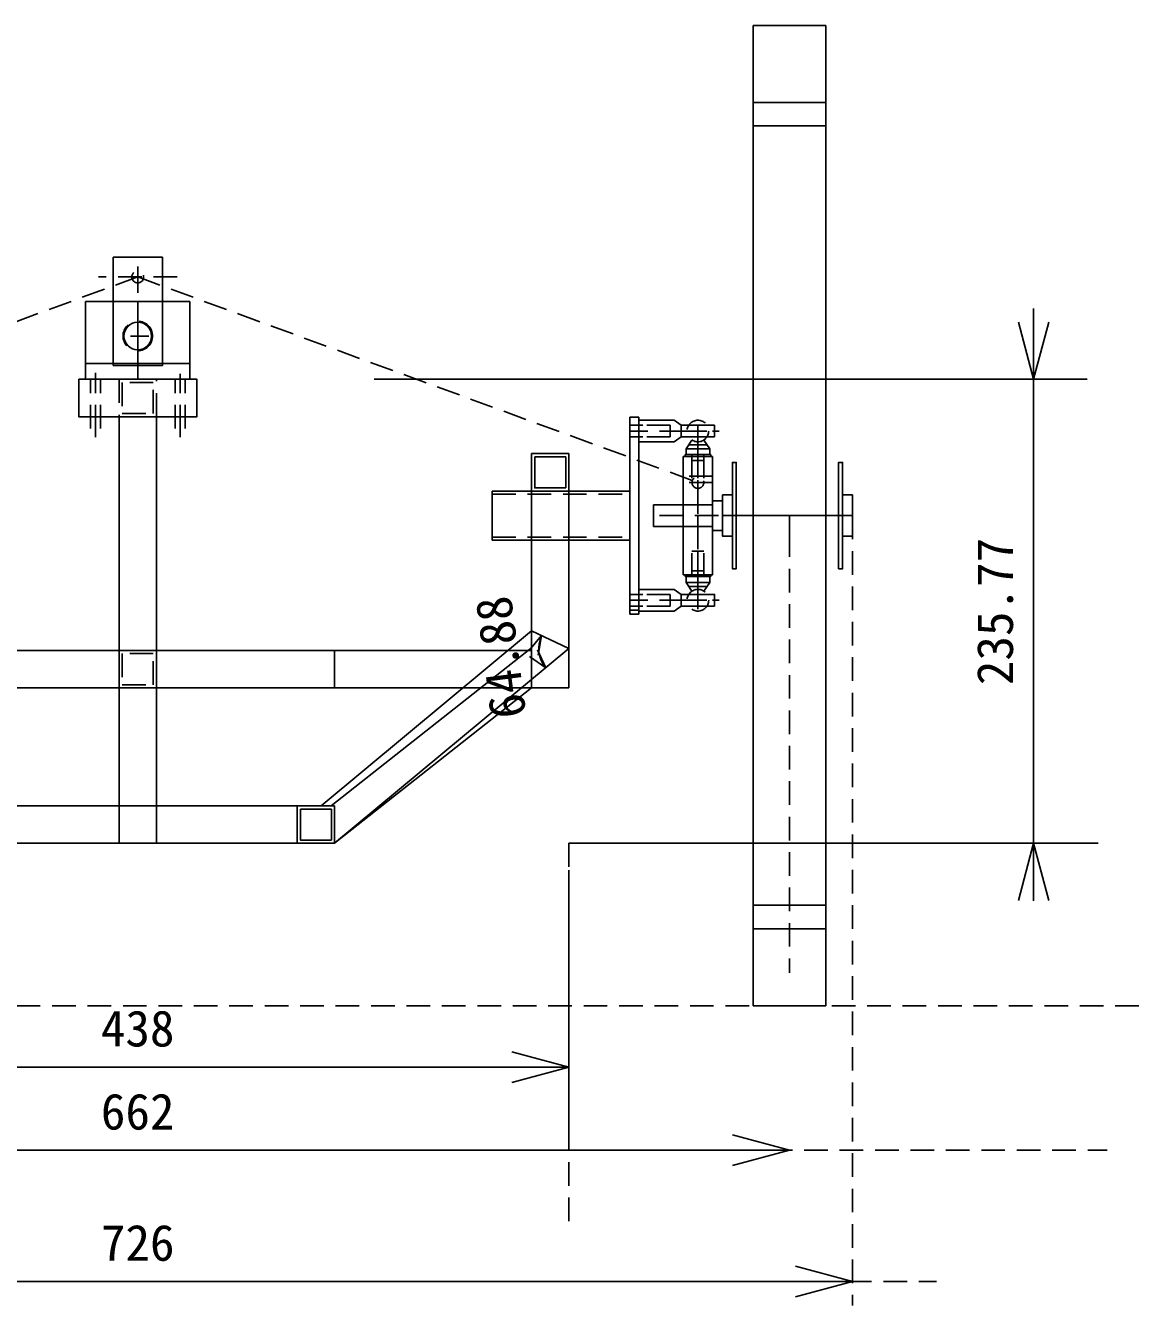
# Model space of a CAD drawing. Units: millimetres, scale not verified. Extents: x -3927 to 20054, y -11123 to 3558.
# Drawn here: x -1338 to -777, y 627 to 1277 of the extents above; entities that cross this region are included whole.
import ezdxf
from ezdxf.enums import TextEntityAlignment as Align

# ---------------------------------------------------------------- set-up
doc = ezdxf.new("R2010")
doc.units = ezdxf.units.MM
doc.header["$LTSCALE"] = 10
doc.linetypes.add('DASHED1', pattern=[1.8, 1.2, -0.6])
for name, color, linetype in [('0-0_ふれーむ', 7, 'Continuous'), ('0-1_車輪', 7, 'Continuous'), ('0-2_ステアリ', 7, 'Continuous'), ('0-4_寸法', 4, 'Continuous'), ('0-8_ふれーむ', 7, 'Continuous'), ('0-9_ふれーむ', 7, 'Continuous'), ('0-A', 4, 'Continuous')]:
    doc.layers.add(name, color=color, linetype=linetype)
doc.styles.add('ＭＳ ゴシック', font='')
doc.styles.get('ＭＳ ゴシック').set_extended_font_data('MS Gothic')

msp = doc.modelspace()

# ---------------------------------------------------------------- linework, layer by layer
at = {"layer": '0-0_ふれーむ', "linetype": 'DASHED1'}
for p, q in [((-1290.86, 1097.3), (-1290.86, 1078.3)), ((-1271.86, 1097.3), (-1290.86, 1097.3)), ((-1273.46, 1079.9), (-1273.46, 1095.7)), ((-1271.86, 1078.3), (-1271.86, 1097.3)), ((-1289.26, 1079.9), (-1273.46, 1079.9)), ((-1290.86, 1078.3), (-1271.86, 1078.3)), ((-1026.86, 1074.03), (-1031.36, 1074.03)), ((-1026.86, 1068.03), (-1031.36, 1068.03)), ((-1101.36, 1038.93), (-1031.36, 1038.93)), ((-1101.36, 1017.13), (-1031.36, 1017.13)), ((-1026.86, 988.03), (-1031.36, 988.03)), ((-1026.86, 982.03), (-1031.36, 982.03)), ((-1026.86, 980.03), (-1031.36, 980.03)), ((-1290.86, 959.53), (-1290.86, 940.53)), ((-1271.86, 959.53), (-1290.86, 959.53)), ((-1273.46, 942.13), (-1273.46, 957.93)), ((-1271.86, 940.53), (-1271.86, 959.53)), ((-1290.86, 940.53), (-1271.86, 940.53)), ((-1289.26, 942.13), (-1273.46, 942.13)), ((-1200.36, 880.53), (-1200.36, 861.53)), ((-1181.36, 861.53), (-1181.36, 880.53)), ((-1200.36, 861.53), (-1181.36, 861.53)), ((-1200.36, 861.53), (-1181.36, 861.53))]:
    msp.add_line(p, q, dxfattribs=at)
at = {"layer": '0-0_ふれーむ'}
for p, q in [((-1290.86, 959.53), (-1290.86, 1078.3)), ((-1271.86, 959.53), (-1271.86, 1078.3)), ((-1031.36, 1078.03), (-1031.36, 978.03)), ((-1026.86, 1078.03), (-1031.36, 1078.03)), ((-1026.86, 1075.03), (-1026.86, 1078.03)), ((-1026.86, 1068.03), (-1026.86, 1075.03)), ((-1026.86, 1069.03), (-1026.86, 987.03)), ((-1081.36, 1059.53), (-1062.36, 1059.53)), ((-1081.36, 1059.53), (-1081.36, 1040.53)), ((-1079.76, 1057.93), (-1063.96, 1057.93)), ((-1063.96, 1057.93), (-1063.96, 1042.13)), ((-1063.96, 1054.93), (-1063.96, 1042.13)), ((-1062.36, 1059.53), (-1062.36, 1040.53)), ((-1101.36, 1040.53), (-1031.36, 1040.53)), ((-1101.36, 1040.53), (-1101.36, 1015.53)), ((-1076.76, 1042.13), (-1063.96, 1042.13)), ((-1101.36, 1015.53), (-1031.36, 1015.53)), ((-1026.86, 987.03), (-1026.86, 986.03)), ((-1026.86, 986.03), (-1026.86, 978.03)), ((-1026.86, 978.03), (-1031.36, 978.03)), ((-1381.36, 959.53), (-1181.36, 959.53)), ((-1290.86, 861.53), (-1290.86, 959.53)), ((-1290.86, 959.53), (-1271.86, 959.53)), ((-1271.86, 861.53), (-1271.86, 959.53)), ((-1081.36, 960.92), (-1183.12, 880.53)), ((-1181.36, 940.53), (-1181.36, 959.53)), ((-1181.36, 940.53), (-1381.36, 940.53)), ((-1081.36, 940.53), (-1181.36, 861.53)), ((-1200.36, 880.53), (-1181.36, 880.53)), ((-1200.36, 880.53), (-1200.36, 861.53)), ((-1198.76, 878.93), (-1182.96, 878.93)), ((-1182.96, 878.93), (-1182.96, 863.13)), ((-1181.36, 880.53), (-1181.36, 861.53)), ((-1271.86, 861.53), (-1290.86, 861.53)), ((-1200.36, 861.53), (-1181.36, 861.53))]:
    msp.add_line(p, q, dxfattribs=at)
at = {"layer": '0-0_ふれーむ', "color": 4, "linetype": 'DASHED1'}
for p, q in [((-1024.86, 1071.03), (-1031.36, 1071.03)), ((-950.36, 1019.03), (-950.36, 795.75)), ((-1024.86, 985.03), (-1031.36, 985.03))]:
    msp.add_line(p, q, dxfattribs=at)
at = {"layer": '0-0_ふれーむ'}
msp.add_lwpolyline([(-1311.36, 1097.3), (-1251.36, 1097.3), (-1251.36, 1078.3), (-1311.36, 1078.3)], close=True, dxfattribs=at)
at = {"layer": '0-0_ふれーむ', "linetype": 'DASHED1'}
for points in [[(-1273.46, 1095.7), (-1289.26, 1095.7), (-1289.26, 1079.9)], [(-1273.46, 957.93), (-1289.26, 957.93), (-1289.26, 942.13)]]:
    msp.add_lwpolyline(points, dxfattribs=at)
at = {"layer": '0-0_ふれーむ'}
for points in [[(-1079.76, 1057.93), (-1079.76, 1042.13), (-1063.96, 1042.13)], [(-1200.36, 880.53), (-1200.36, 863.13), (-1200.36, 861.53)], [(-1198.76, 878.93), (-1198.76, 863.13), (-1182.96, 863.13)]]:
    msp.add_lwpolyline(points, dxfattribs=at)
at = {"layer": '0-1_車輪'}
for p, q in [((-968.86, 779.03), (-968.86, 1277.03)), ((-931.86, 1277.03), (-968.86, 1277.03)), ((-931.86, 779.03), (-931.86, 1277.03)), ((-931.86, 1238.03), (-968.86, 1238.03)), ((-931.86, 1226.03), (-968.86, 1226.03)), ((-1026.86, 1076.53), (-1008.86, 1076.53)), ((-1024.86, 1076.53), (-1026.86, 1076.53)), ((-1008.86, 1076.53), (-1005.36, 1074.03)), ((-1005.36, 1071.03), (-1005.36, 1074.03)), ((-988.36, 1074.03), (-1005.36, 1074.03)), ((-988.36, 1071.03), (-988.36, 1074.03)), ((-1005.36, 1068.03), (-1008.86, 1065.53)), ((-1005.36, 1071.03), (-1005.36, 1068.03)), ((-988.36, 1068.03), (-1005.36, 1068.03)), ((-988.36, 1071.03), (-988.36, 1068.03)), ((-1026.86, 1065.53), (-1008.86, 1065.53)), ((-1024.86, 1065.53), (-1026.86, 1065.53)), ((-1002.86, 1062.03), (-999.91, 1066.45)), ((-996.86, 1064.03), (-1001.52, 1064.03)), ((-996.86, 1062.03), (-999.86, 1062.03)), ((-996.86, 1064.03), (-992.19, 1064.03)), ((-990.86, 1062.03), (-993.8, 1066.45)), ((-990.86, 1062.03), (-990.86, 1059.03)), ((-1004.36, 1058.03), (-1004.36, 1023.03)), ((-1004.36, 1058.03), (-1004.36, 1023.03)), ((-989.36, 1058.03), (-1004.36, 1058.03)), ((-1003.36, 1058.03), (-1003.36, 1059.03)), ((-990.36, 1059.03), (-1003.36, 1059.03)), ((-990.36, 1058.03), (-990.36, 1059.03)), ((-989.36, 1028.03), (-989.36, 1058.03)), ((-989.36, 1028.03), (-989.36, 1058.03)), ((-984.36, 1038.53), (-984.36, 1017.53)), ((-984.36, 1017.53), (-984.36, 1038.53)), ((-918.36, 1017.53), (-918.36, 1038.53)), ((-1019.36, 1022.53), (-1019.36, 1033.53)), ((-989.36, 1033.53), (-1019.36, 1033.53)), ((-1004.36, 998.03), (-1004.36, 1033.03)), ((-1004.36, 998.03), (-1004.36, 1033.03)), ((-989.36, 1033.53), (-989.36, 1022.53)), ((-989.36, 1033.53), (-989.36, 1022.53)), ((-989.36, 1022.53), (-989.36, 1033.53)), ((-989.36, 1028.03), (-989.36, 998.03)), ((-918.36, 1028.03), (-984.36, 1028.03)), ((-918.36, 1028.03), (-984.36, 1028.03)), ((-950.36, 1028.03), (-950.36, 1019.03)), ((-950.36, 1028.03), (-950.36, 1021.26)), ((-935.36, 1028.03), (-918.36, 1028.03)), ((-935.36, 1028.03), (-918.36, 1028.03)), ((-989.36, 1022.53), (-1019.36, 1022.53)), ((-1003.36, 998.03), (-1003.36, 997.03)), ((-1003.36, 997.03), (-990.36, 997.03)), ((-990.86, 994.03), (-990.86, 997.03)), ((-990.36, 998.03), (-990.36, 997.03)), ((-1026.86, 990.53), (-1008.86, 990.53)), ((-1024.86, 990.53), (-1026.86, 990.53)), ((-1002.86, 994.03), (-999.91, 989.6)), ((-996.86, 992.03), (-1001.52, 992.03)), ((-996.86, 994.03), (-999.86, 994.03)), ((-996.86, 992.03), (-992.19, 992.03)), ((-990.86, 994.03), (-993.8, 989.6)), ((-1026.86, 987.03), (-1026.86, 982.03)), ((-1005.36, 985.03), (-1005.36, 988.03)), ((-1005.36, 985.03), (-1005.36, 982.03)), ((-988.36, 982.03), (-1005.36, 982.03)), ((-988.36, 985.03), (-988.36, 982.03)), ((-1024.86, 979.53), (-1026.86, 979.53)), ((-931.86, 830.03), (-968.86, 830.03)), ((-931.86, 818.03), (-968.86, 818.03)), ((-931.86, 779.03), (-968.86, 779.03))]:
    msp.add_line(p, q, dxfattribs=at)
at = {"layer": '0-1_車輪', "linetype": 'DASHED1'}
for p, q in [((-1024.86, 1074.03), (-1026.86, 1074.03)), ((-1024.86, 1068.03), (-1026.86, 1068.03)), ((-1010.86, 1068.03), (-1024.86, 1068.03)), ((-999.86, 1059.03), (-999.86, 1046.03)), ((-993.86, 1056.03), (-999.86, 1056.03)), ((-993.86, 1059.03), (-993.86, 1046.03)), ((-989.36, 1048.03), (-1004.36, 1048.03)), ((-950.36, 1028.03), (-1020.36, 1028.03)), ((-950.36, 1028.03), (-1020.36, 1028.03)), ((-993.86, 1010.03), (-999.86, 1010.03)), ((-999.86, 997.03), (-999.86, 1010.03)), ((-993.86, 997.03), (-993.86, 1010.03)), ((-993.86, 1000.03), (-999.86, 1000.03)), ((-1024.86, 988.03), (-1026.86, 988.03)), ((-1024.86, 982.03), (-1026.86, 982.03)), ((-1010.86, 988.03), (-1024.86, 988.03)), ((-1010.86, 982.03), (-1024.86, 982.03)), ((-1010.86, 988.03), (-1010.86, 982.03))]:
    msp.add_line(p, q, dxfattribs=at)
at = {"layer": '0-1_車輪', "color": 4, "linetype": 'DASHED1'}
for p, q in [((-996.86, 1074.32), (-996.86, 1066.52)), ((-1004.36, 1071.03), (-1024.86, 1071.03)), ((-1004.36, 1071.03), (-989.36, 1071.03)), ((-996.86, 1071.03), (-996.86, 1064.03)), ((-996.86, 1063.03), (-996.86, 1070.03)), ((-989.36, 1071.03), (-986.03, 1071.03)), ((-996.86, 1064.03), (-996.86, 992.03)), ((-996.86, 993.03), (-996.86, 1063.03)), ((-989.36, 1044.88), (-1004.36, 1044.88)), ((-996.86, 986.03), (-996.86, 993.03)), ((-996.86, 992.03), (-996.86, 985.03)), ((-996.86, 985.03), (-996.86, 992.03)), ((-1004.36, 985.03), (-1024.86, 985.03)), ((-1004.36, 985.03), (-1024.86, 985.03)), ((-1004.36, 985.03), (-989.36, 985.03)), ((-1004.36, 985.03), (-989.36, 985.03)), ((-996.86, 988.32), (-996.86, 980.52)), ((-989.36, 985.03), (-986.03, 985.03))]:
    msp.add_line(p, q, dxfattribs=at)
at = {"layer": '0-1_車輪', "linetype": 'DASHED1'}
msp.add_lwpolyline([(-1010.86, 1068.03), (-1010.86, 1074.03), (-1024.86, 1074.03)], dxfattribs=at)
at = {"layer": '0-1_車輪'}
for points in [[(-999.86, 1062.03), (-1002.86, 1062.03), (-1002.86, 1059.03)], [(-996.86, 1062.03), (-993.86, 1062.03), (-990.86, 1062.03)], [(-984.36, 1035.53), (-984.36, 1020.53), (-989.36, 1020.53), (-989.36, 1035.53)], [(-1014.36, 1022.53), (-989.36, 1022.53), (-989.36, 1033.53)], [(-989.36, 1028.03), (-989.36, 998.03), (-1004.36, 998.03)], [(-999.86, 994.03), (-1002.86, 994.03), (-1002.86, 997.03)], [(-988.36, 985.03), (-988.36, 988.03), (-1005.36, 988.03), (-1008.86, 990.53)], [(-996.86, 994.03), (-993.86, 994.03), (-990.86, 994.03)], [(-1026.86, 979.53), (-1008.86, 979.53), (-1005.36, 982.03)]]:
    msp.add_lwpolyline(points, dxfattribs=at)
for points in [[(-977.36, 1055.03), (-977.36, 1001.03), (-979.36, 1001.03), (-979.36, 1055.03)], [(-979.36, 1055.03), (-979.36, 1001.03), (-977.36, 1001.03), (-977.36, 1055.03)], [(-977.36, 1001.03), (-977.36, 1055.03), (-979.36, 1055.03), (-979.36, 1001.03)], [(-979.36, 1001.03), (-979.36, 1055.03), (-977.36, 1055.03), (-977.36, 1001.03)], [(-923.36, 1055.03), (-923.36, 1001.03), (-925.36, 1001.03), (-925.36, 1055.03)], [(-925.36, 1055.03), (-925.36, 1001.03), (-923.36, 1001.03), (-923.36, 1055.03)], [(-989.36, 1020.53), (-984.36, 1020.53), (-984.36, 1035.53), (-989.36, 1035.53)], [(-979.36, 1038.53), (-979.36, 1017.53), (-984.36, 1017.53), (-984.36, 1038.53)], [(-984.36, 1038.53), (-984.36, 1017.53), (-979.36, 1017.53), (-979.36, 1038.53)], [(-979.36, 1017.53), (-979.36, 1038.53), (-984.36, 1038.53), (-984.36, 1017.53)], [(-984.36, 1017.53), (-984.36, 1038.53), (-979.36, 1038.53), (-979.36, 1017.53)], [(-918.36, 1038.53), (-918.36, 1017.53), (-923.36, 1017.53), (-923.36, 1038.53)], [(-923.36, 1038.53), (-923.36, 1017.53), (-918.36, 1017.53), (-918.36, 1038.53)]]:
    msp.add_lwpolyline(points, close=True, dxfattribs=at)
at = {"layer": '0-1_車輪', "color": 4, "linetype": 'DASHED1'}
for centre in [(-996.86, 1071.03), (-996.86, 985.03)]:
    msp.add_circle(centre, 5.5, dxfattribs=at)
at = {"layer": '0-1_車輪', "linetype": 'DASHED1'}
msp.add_circle((-996.86, 1044.88), 3, dxfattribs=at)
at = {"layer": '0-1_車輪', "color": 4, "linetype": 'DASHED1'}
for centre, start, end in [((-996.86, 1071.03), 142.58029, 142.58031), ((-996.86, 1071.03), 37.41965, 37.41966), ((-996.86, 985.03), 37.41965, 37.41966), ((-996.86, 985.03), 217.41962, 217.41963)]:
    msp.add_arc(centre, 5.5, start, end, dxfattribs=at)
at = {"layer": '0-2_ステアリ'}
for p, q in [((-1268.86, 1159.3), (-1268.86, 1114.3)), ((-1254.86, 1097.3), (-1254.86, 1136.8)), ((-1293.86, 1114.3), (-1293.86, 1104.3)), ((-1307.86, 1105.3), (-1254.86, 1105.3)), ((-1307.86, 1097.3), (-1254.86, 1097.3))]:
    msp.add_line(p, q, dxfattribs=at)
at = {"layer": '0-2_ステアリ', "color": 4, "linetype": 'DASHED1'}
for p, q in [((-1281.36, 1149.67), (-1281.36, 1154.55)), ((-1281.36, 1149.3), (-1565.86, 1044.88)), ((-1261.36, 1149.3), (-1301.36, 1149.3)), ((-1281.36, 1141.3), (-1281.36, 1149.67)), ((-1281.36, 1149.3), (-996.86, 1044.88)), ((-1281.36, 1136.8), (-1281.36, 1101.64)), ((-1281.36, 1097.3), (-1281.36, 1136.8)), ((-1275.76, 1119.3), (-1285.02, 1119.3))]:
    msp.add_line(p, q, dxfattribs=at)
at = {"layer": '0-2_ステアリ', "linetype": 'DASHED1'}
for p, q in [((-1302.86, 1097.3), (-1302.86, 1100.56)), ((-1259.86, 1097.3), (-1259.86, 1100.1)), ((-1305.36, 1072.3), (-1305.36, 1097.3)), ((-1302.86, 1072.3), (-1302.86, 1097.3)), ((-1300.36, 1072.3), (-1300.36, 1097.3)), ((-1262.36, 1072.3), (-1262.36, 1097.3)), ((-1259.86, 1072.3), (-1259.86, 1097.3)), ((-1257.36, 1072.3), (-1257.36, 1097.3)), ((-1302.86, 1072.3), (-1302.86, 1067.87)), ((-1259.86, 1072.3), (-1259.86, 1067.87))]:
    msp.add_line(p, q, dxfattribs=at)
at = {"layer": '0-2_ステアリ'}
for points in [[(-1268.86, 1159.3), (-1293.86, 1159.3), (-1293.86, 1155.89), (-1293.86, 1114.3)], [(-1307.86, 1097.3), (-1307.86, 1136.8), (-1254.86, 1136.8)], [(-1268.86, 1114.3), (-1268.86, 1104.3), (-1293.86, 1104.3)]]:
    msp.add_lwpolyline(points, dxfattribs=at)
at = {"layer": '0-2_ステアリ', "linetype": 'DASHED1'}
for centre, radius in [((-1281.36, 1149.3), 3), ((-1281.36, 1119.3), 7.5)]:
    msp.add_circle(centre, radius, dxfattribs=at)
at = {"layer": '0-2_ステアリ', "color": 4, "linetype": 'DASHED1'}
msp.add_circle((-1281.36, 1119.3), 7.5, dxfattribs=at)
at = {"layer": '0-2_ステアリ'}
msp.add_circle((-1281.36, 1119.3), 7, dxfattribs=at)
at = {"layer": '0-4_寸法', "linetype": 'DASHED1'}
for p, q in [((-918.36, 1028.03), (-918.36, 626.73)), ((-1062.36, 861.53), (-1062.36, 664.88)), ((-1752.87, 705.57), (-788.9, 705.57)), ((-1676.64, 638.91), (-875.66, 638.91))]:
    msp.add_line(p, q, dxfattribs=at)
at = {"layer": '0-4_寸法'}
for p, q in [((-1062.36, 847.81), (-1062.36, 705.57)), ((-1062.36, 747.81), (-1091.33, 755.58)), ((-1500.36, 747.81), (-1062.36, 747.81)), ((-1062.36, 747.81), (-1091.33, 740.05)), ((-950.36, 705.57), (-979.33, 713.33)), ((-1612.36, 705.57), (-950.36, 705.57)), ((-950.36, 705.57), (-979.33, 697.8)), ((-918.36, 638.91), (-947.33, 646.68)), ((-1644.36, 638.91), (-918.36, 638.91)), ((-918.36, 638.91), (-947.33, 631.15))]:
    msp.add_line(p, q, dxfattribs=at)
at = {"layer": '0-4_寸法', "color": 7, "linetype": 'DASHED1'}
msp.add_line((-1630.86, 779.03), (-5.82, 779.03), dxfattribs=at)
at = {"layer": '0-8_ふれーむ'}
for p, q in [((-1081.36, 1040.53), (-1081.36, 970.37)), ((-1081.36, 1040.53), (-1062.36, 1040.53)), ((-1062.36, 960.53), (-1062.36, 940.53))]:
    msp.add_line(p, q, dxfattribs=at)
for points in [[(-1078.36, 1040.53), (-1062.36, 1040.53), (-1062.36, 960.53)], [(-1081.36, 970.37), (-1081.36, 940.53), (-1062.36, 940.53)]]:
    msp.add_lwpolyline(points, dxfattribs=at)
at = {"layer": '0-9_ふれーむ'}
for p, q in [((-1081.36, 1040.53), (-1081.36, 969.44)), ((-1081.36, 1040.53), (-1062.36, 1040.53)), ((-1062.36, 1040.53), (-1062.36, 960.53)), ((-1481.36, 959.53), (-1081.36, 959.53)), ((-1481.36, 940.53), (-1081.36, 940.53)), ((-1188.23, 880.53), (-1181.36, 880.53)), ((-1181.36, 861.53), (-1181.36, 880.53))]:
    msp.add_line(p, q, dxfattribs=at)
for points in [[(-1062.36, 1059.53), (-1081.36, 1059.53), (-1081.36, 1046.44)], [(-1181.36, 880.53), (-1181.36, 861.53), (-1062.36, 960.53), (-1081.36, 969.44), (-1188.23, 880.53)]]:
    msp.add_lwpolyline(points, dxfattribs=at)
msp.add_lwpolyline([(-1362.36, 880.53), (-1362.36, 861.53), (-1200.36, 861.53), (-1200.36, 880.53)], close=True, dxfattribs=at)
at = {"layer": '0-A', "color": 7}
for p, q in [((-826.32, 1133.36), (-826.32, 832.32)), ((-1161.36, 1097.3), (-799.21, 1097.3)), ((-1062.36, 861.53), (-793.5, 861.53))]:
    msp.add_line(p, q, dxfattribs=at)
at = {"layer": '0-A'}
for p, q in [((-826.32, 1097.3), (-834.08, 1126.28)), ((-826.32, 1097.3), (-818.55, 1126.28)), ((-826.32, 1097.3), (-826.32, 861.53)), ((-1076.26, 967.05), (-1082.7, 959.4)), ((-1076.26, 967.05), (-1078.01, 957.2)), ((-1074.16, 950.71), (-1082.33, 956.48)), ((-1074.16, 950.71), (-1078.35, 959.79)), ((-826.32, 861.53), (-834.08, 832.55)), ((-826.32, 861.53), (-818.55, 832.55))]:
    msp.add_line(p, q, dxfattribs=at)
msp.add_arc((-1062.36, 960.53), 15.35, 154.87875, 219.75816, dxfattribs=at)

# ---------------------------------------------------------------- texts
at = {"layer": '0-4_寸法', "style": 'ＭＳ ゴシック'}
for s, p in [('438', (-1300.11, 752.81)), ('662', (-1300.11, 710.57)), ('726', (-1300.11, 643.91))]:
    msp.add_text(s, height=18.33, dxfattribs=at).set_placement(p, align=Align.BOTTOM_LEFT)
at = {"layer": '0-A', "style": 'ＭＳ ゴシック'}
for s, rotation, p in [('235.77', 90, (-831.32, 941.91)), ('64.88', 97.318, (-1078.56, 926.94))]:
    msp.add_text(s, height=18.33, rotation=rotation, dxfattribs=at).set_placement(p, align=Align.BOTTOM_LEFT)

doc.saveas('drawing.dxf')
